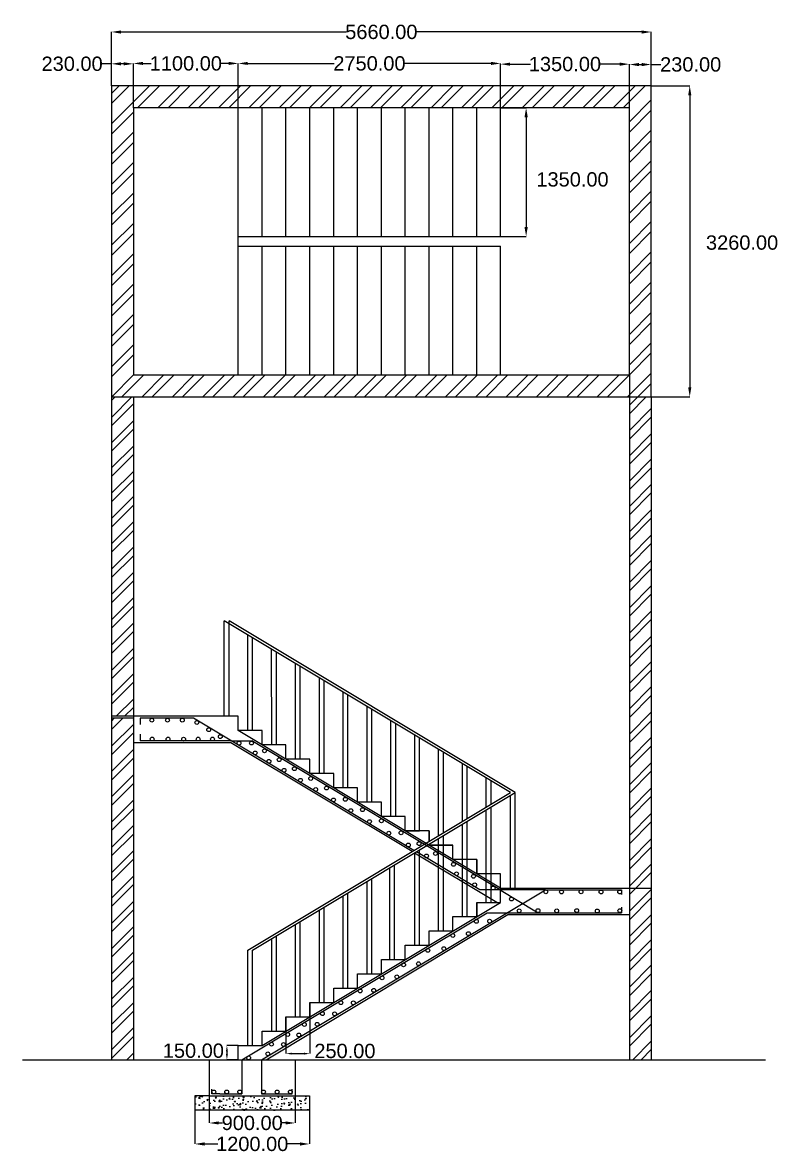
# Model space of a CAD drawing. Header units: millimetres. Extents: x -15359 to 171203, y -161916 to 32466.
# Drawn here: x 5305 to 13218, y -3599 to 8252 of the extents above; entities that cross this region are included whole.
import ezdxf

# ---------------------------------------------------------------- set-up
doc = ezdxf.new("R2010")
doc.units = ezdxf.units.MM
doc.header["$MEASUREMENT"] = 0
doc.styles.get("Standard").update_dxf_attribs({"font": 'Arial.ttf'})
doc.dimstyles.get("Standard").update_dxf_attribs({"dimtxt": 0.18, "dimasz": 0.18, "dimexe": 0.18, "dimexo": 0.0625, "dimgap": 0.09, "dimtad": 0, "dimtih": 1, "dimtoh": 1, "dimzin": 0, "dimdsep": 46, "dimtxsty": 'Standard', "dimcen": 0.09, "dimadec": 0, "dimazin": 0, "dimtfac": 1, "dimtofl": 0, "dimtmove": 0, "dimatfit": 3, "dimfxl": 0, "dimtolj": 1, "dimtzin": 0, "dimarcsym": 0})

# ---------------------------------------------------------------- blocks, each defined once
blk = doc.blocks.new('*D3')
at = {"color": 0, "lineweight": -2}
for p, q in [((7566, 7360), (7566, 7824)), ((7666, 7824), (8570, 7824)), ((10216, 7824), (9312, 7824)), ((10316, 7360), (10316, 7824))]:
    blk.add_line(p, q, dxfattribs=at)
at = {"color": 0}
for points in [[(7666, 7841), (7666, 7808), (7566, 7824)], [(10216, 7841), (10216, 7808), (10316, 7824)]]:
    blk.add_solid(points, dxfattribs=at)
at = {"layer": 'Defpoints', "color": 0}
for p in [(10316, 7824), (7566, 7360), (10316, 7360)]:
    blk.add_point(p, dxfattribs=at)
at = {"color": 0, "insert": (8941, 7824), "char_height": 150, "attachment_point": 5}
blk.add_mtext('\\A1;2750.00', dxfattribs=at)
blk = doc.blocks.new('*D4')
at = {"color": 0, "lineweight": -2}
for p, q in [((6466, 7360), (6466, 7824)), ((6566, 7824), (6654, 7824)), ((7466, 7824), (7379, 7824)), ((7566, 7360), (7566, 7824))]:
    blk.add_line(p, q, dxfattribs=at)
at = {"color": 0}
for points in [[(6566, 7841), (6566, 7808), (6466, 7824)], [(7466, 7841), (7466, 7808), (7566, 7824)]]:
    blk.add_solid(points, dxfattribs=at)
at = {"layer": 'Defpoints', "color": 0}
for p in [(7566, 7824), (6466, 7360), (7566, 7360)]:
    blk.add_point(p, dxfattribs=at)
at = {"color": 0, "insert": (7016, 7824), "char_height": 150, "attachment_point": 5}
blk.add_mtext('\\A1;1100.00', dxfattribs=at)
blk = doc.blocks.new('*D5')
at = {"color": 0, "lineweight": -2}
for p, q in [((10316, 7360), (10316, 7817)), ((10416, 7817), (10629, 7817)), ((11566, 7817), (11354, 7817)), ((11666, 7360), (11666, 7817))]:
    blk.add_line(p, q, dxfattribs=at)
at = {"color": 0}
for points in [[(10416, 7833), (10416, 7800), (10316, 7817)], [(11566, 7833), (11566, 7800), (11666, 7817)]]:
    blk.add_solid(points, dxfattribs=at)
at = {"layer": 'Defpoints', "color": 0}
for p in [(11666, 7817), (10316, 7360), (11666, 7360)]:
    blk.add_point(p, dxfattribs=at)
at = {"color": 0, "insert": (10991, 7817), "char_height": 150, "attachment_point": 5}
blk.add_mtext('\\A1;1350.00', dxfattribs=at)
blk = doc.blocks.new('*D6')
at = {"color": 0, "lineweight": -2}
for p, q in [((11666, 7360), (11666, 7813)), ((11766, 7813), (11796, 7813)), ((11896, 7590), (11896, 7813)), ((11896, 7813), (11996, 7813))]:
    blk.add_line(p, q, dxfattribs=at)
at = {"color": 0}
for points in [[(11766, 7829), (11766, 7796), (11666, 7813)], [(11796, 7829), (11796, 7796), (11896, 7813)]]:
    blk.add_solid(points, dxfattribs=at)
at = {"layer": 'Defpoints', "color": 0}
for p in [(11896, 7813), (11896, 7590), (11666, 7360)]:
    blk.add_point(p, dxfattribs=at)
at = {"color": 0, "insert": (12309, 7813), "char_height": 150, "attachment_point": 5}
blk.add_mtext('\\A1;230.00', dxfattribs=at)
blk = doc.blocks.new('*D7')
at = {"color": 0, "lineweight": -2}
for p, q in [((6236, 7820), (6136, 7820)), ((6236, 7590), (6236, 7821)), ((6366, 7820), (6336, 7820)), ((6466, 7360), (6466, 7821))]:
    blk.add_line(p, q, dxfattribs=at)
at = {"color": 0}
for points in [[(6336, 7837), (6336, 7804), (6236, 7820)], [(6366, 7837), (6366, 7804), (6466, 7820)]]:
    blk.add_solid(points, dxfattribs=at)
at = {"layer": 'Defpoints', "color": 0}
for p in [(6236, 7820), (6236, 7590), (6466, 7360)]:
    blk.add_point(p, dxfattribs=at)
at = {"color": 0, "insert": (5824, 7820), "char_height": 150, "attachment_point": 5}
blk.add_mtext('\\A1;230.00', dxfattribs=at)
blk = doc.blocks.new('*D8')
at = {"color": 0, "lineweight": -2}
for p, q in [((6236, 7590), (6236, 8154)), ((6336, 8154), (8697, 8154)), ((11796, 8154), (9436, 8154)), ((11896, 7590), (11896, 8154))]:
    blk.add_line(p, q, dxfattribs=at)
at = {"color": 0}
for points in [[(6336, 8170), (6336, 8137), (6236, 8154)], [(11796, 8170), (11796, 8137), (11896, 8154)]]:
    blk.add_solid(points, dxfattribs=at)
at = {"layer": 'Defpoints', "color": 0}
for p in [(11896, 8154), (6236, 7590), (11896, 7590)]:
    blk.add_point(p, dxfattribs=at)
at = {"color": 0, "insert": (9066, 8154), "char_height": 150, "attachment_point": 5}
blk.add_mtext('\\A1;5660.00', dxfattribs=at)
blk = doc.blocks.new('*D9')
at = {"color": 0, "lineweight": -2}
for p, q in [((10316, 7360), (10584, 7360)), ((10584, 7260), (10584, 6110)), ((10316, 6010), (10584, 6010))]:
    blk.add_line(p, q, dxfattribs=at)
at = {"color": 0}
for points in [[(10567, 7260), (10601, 7260), (10584, 7360)], [(10567, 6110), (10601, 6110), (10584, 6010)]]:
    blk.add_solid(points, dxfattribs=at)
at = {"layer": 'Defpoints', "color": 0}
for p in [(10316, 7360), (10316, 6010), (10584, 6010)]:
    blk.add_point(p, dxfattribs=at)
at = {"color": 0, "insert": (11070, 6608), "char_height": 150, "attachment_point": 5}
blk.add_mtext('\\A1;1350.00', dxfattribs=at)
blk = doc.blocks.new('*D10')
at = {"color": 0, "lineweight": -2}
for p, q in [((11896, 7590), (12300, 7590)), ((12299, 7490), (12299, 4430)), ((11896, 4330), (12300, 4330))]:
    blk.add_line(p, q, dxfattribs=at)
at = {"color": 0}
for points in [[(12283, 7490), (12316, 7490), (12299, 7590)], [(12283, 4430), (12316, 4430), (12299, 4330)]]:
    blk.add_solid(points, dxfattribs=at)
at = {"layer": 'Defpoints', "color": 0}
for p in [(11896, 7590), (11896, 4330), (12299, 4330)]:
    blk.add_point(p, dxfattribs=at)
at = {"color": 0, "insert": (12848, 5946), "char_height": 150, "attachment_point": 5}
blk.add_mtext('\\A1;3260.00', dxfattribs=at)
blk = doc.blocks.new('*D11')
at = {"color": 0, "lineweight": -2}
for p, q in [((7566, -2468), (7447, -2468)), ((7447, -2528), (7447, -2558)), ((7566, -2618), (7447, -2618))]:
    blk.add_line(p, q, dxfattribs=at)
at = {"color": 0}
for points in [[(7437, -2528), (7457, -2528), (7447, -2468)], [(7437, -2558), (7457, -2558), (7447, -2618)]]:
    blk.add_solid(points, dxfattribs=at)
at = {"layer": 'Defpoints', "color": 0}
for p in [(7566, -2468), (7447, -2618), (7566, -2618)]:
    blk.add_point(p, dxfattribs=at)
at = {"color": 0, "insert": (7095, -2523), "char_height": 150, "attachment_point": 5}
blk.add_mtext('\\A1;150.00', dxfattribs=at)
blk = doc.blocks.new('*D12')
at = {"color": 0, "lineweight": -2}
for p, q in [((8066, -2168), (8066, -2553)), ((8316, -2168), (8316, -2553)), ((8126, -2553), (8256, -2553))]:
    blk.add_line(p, q, dxfattribs=at)
at = {"color": 0}
for points in [[(8126, -2543), (8126, -2563), (8066, -2553)], [(8256, -2543), (8256, -2563), (8316, -2553)]]:
    blk.add_solid(points, dxfattribs=at)
at = {"layer": 'Defpoints', "color": 0}
for p in [(8066, -2168), (8316, -2168), (8316, -2553)]:
    blk.add_point(p, dxfattribs=at)
at = {"color": 0, "insert": (8684, -2526), "char_height": 150, "attachment_point": 5}
blk.add_mtext('\\A1;250.00', dxfattribs=at)
blk = doc.blocks.new('*D13')
at = {"color": 0, "lineweight": -2}
for p, q in [((7112, -3145), (7112, -3500)), ((8312, -3145), (8312, -3500)), ((7212, -3500), (7350, -3500)), ((8212, -3500), (8074, -3500))]:
    blk.add_line(p, q, dxfattribs=at)
at = {"color": 0}
for points in [[(7212, -3483), (7212, -3517), (7112, -3500)], [(8212, -3483), (8212, -3517), (8312, -3500)]]:
    blk.add_solid(points, dxfattribs=at)
at = {"layer": 'Defpoints', "color": 0}
for p in [(7112, -3145), (8312, -3145), (8312, -3500)]:
    blk.add_point(p, dxfattribs=at)
at = {"color": 0, "insert": (7712, -3500), "char_height": 150, "attachment_point": 5}
blk.add_mtext('\\A1;1200.00', dxfattribs=at)
blk = doc.blocks.new('*D14')
at = {"color": 0, "lineweight": -2}
for p, q in [((7262, -2995), (7262, -3280)), ((8162, -2995), (8162, -3280)), ((7362, -3280), (7401, -3280)), ((8062, -3280), (8023, -3280))]:
    blk.add_line(p, q, dxfattribs=at)
at = {"color": 0}
for points in [[(7362, -3263), (7362, -3296), (7262, -3280)], [(8062, -3263), (8062, -3296), (8162, -3280)]]:
    blk.add_solid(points, dxfattribs=at)
at = {"layer": 'Defpoints', "color": 0}
for p in [(7262, -2995), (8162, -2995), (8162, -3280)]:
    blk.add_point(p, dxfattribs=at)
at = {"color": 0, "insert": (7712, -3280), "char_height": 150, "attachment_point": 5}
blk.add_mtext('\\A1;900.00', dxfattribs=at)

msp = doc.modelspace()

# ---------------------------------------------------------------- hatches: boundary and pattern name
h = msp.add_hatch()
h.set_pattern_fill('ANSI32', color=256, scale=600)
h.paths.add_polyline_path([(11896.18476, 7589.73632), (6236.18476, 7589.73632), (6236.18476, 4329.73632), (11896.18476, 4329.73632)])
h.paths.add_polyline_path([(11666.18476, 7359.73632), (11666.18476, 4559.73632), (6466.18476, 4559.73632), (6466.18476, 7359.73632)], flags=16)
h = msp.add_hatch()
h.set_pattern_fill('ANSI32', color=256, scale=500)
h.paths.add_polyline_path([(6466.18476, 4329.73632), (6236.18476, 4329.73632), (6236.18476, 982.4662), (6466.18476, 982.4662)])
h.paths.add_polyline_path([(6466.18476, 935.7045, -0.1450202803), (6466.18476, 947.06715), (6466.18476, 962.4662), (6236.18476, 962.4662), (6236.18476, -2617.5338), (6466.18476, -2617.5338)])
h.paths.add_polyline_path([(11896.18476, 4329.73632), (11666.18476, 4329.73632), (11666.18476, -817.5338), (11896.18476, -817.5338)])
h.paths.add_polyline_path([(11896.18476, -817.5338), (11666.18476, -817.5338), (11666.18476, -2617.5338), (11896.18476, -2617.5338)])
h = msp.add_hatch()
h.set_pattern_fill('AR-CONC', color=256, scale=20)
h.set_pattern_definition([(50, (0, 733.1), (143.452, -12.5504), [15, -165]), (355, (0, 733.1), (-27.7503, 150.4384), [12, -132]), (100.4514, (11.95, 732.05), (115.7018, 137.888), [12.748, -140.2284]), (46.1842, (0, 773.1), (213.4483, -33.104), [22.5, -247.5]), (96.6356, (17.79, 770.34), (186.9324, 194.8237), [19.122, -210.343]), (351.1842, (0, 773.1), (186.9324, 194.8237), [18, -198]), (21, (20, 763.1), (119.3814, -80.5238), [15, -165]), (326, (20, 763.1), (48.663, 145.03), [12, -132]), (71.4514, (29.95, 756.39), (168.0445, 64.5062), [12.748, -140.2284]), (37.5, (0, 733.1), (2.43197, 66.57877), [0, -130.4, 0, -134, 0, -132.5]), (7.5, (0, 733.1), (52.6139, 78.88234), [0, -76.4, 0, -127.4, 0, -50.5]), (327.5, (-44.6, 733.1), (106.7645, -4.51097), [0, -50, 0, -156, 0, -207]), (317.5, (-64.6, 733.1), (116.6372, 20.021), [0, -65, 0, -103.6, 0, -147])])
h.paths.add_polyline_path([(7111.95856, -2994.80246), (7111.95856, -3144.80246), (8311.95856, -3144.80246), (8311.95856, -2994.80246), (8161.95856, -2994.80246), (7261.95856, -2994.80246)])

# ---------------------------------------------------------------- linework, layer by layer
for p, q in [((7566.18476, 4559.73632), (7566.18476, 7359.73632)), ((7816.18476, 6009.73632), (7816.18476, 7359.73632)), ((8066.18476, 6009.73632), (8066.18476, 7359.73632)), ((8316.18476, 6009.73632), (8316.18476, 7359.73632)), ((8566.18476, 6009.73632), (8566.18476, 7359.73632)), ((8816.18476, 6009.73632), (8816.18476, 7359.73632)), ((9066.18476, 6009.73632), (9066.18476, 7359.73632)), ((9316.18476, 6009.73632), (9316.18476, 7359.73632)), ((9566.18476, 6009.73632), (9566.18476, 7359.73632)), ((9816.18476, 6009.73632), (9816.18476, 7359.73632)), ((10066.18476, 6009.73632), (10066.18476, 7359.73632)), ((10316.18476, 6009.73632), (10316.18476, 7359.73632)), ((7566.18476, 6009.73632), (10316.18476, 6009.73632)), ((7566.18476, 5909.73632), (10316.18476, 5909.73632)), ((7816.18476, 4559.73632), (7816.18476, 5909.73632)), ((8066.18476, 4559.73632), (8066.18476, 5909.73632)), ((8316.18476, 4559.73632), (8316.18476, 5909.73632)), ((8566.18476, 4559.73632), (8566.18476, 5909.73632)), ((8816.18476, 4559.73632), (8816.18476, 5909.73632)), ((9066.18476, 4559.73632), (9066.18476, 5909.73632)), ((9316.18476, 4559.73632), (9316.18476, 5909.73632)), ((9566.18476, 4559.73632), (9566.18476, 5909.73632)), ((9816.18476, 4559.73632), (9816.18476, 5909.73632)), ((10066.18476, 4559.73632), (10066.18476, 5909.73632)), ((10316.18476, 4559.73632), (10316.18476, 5909.73632)), ((11666.18476, 4559.73632), (11666.18476, -2617.5338)), ((6236.18476, 4329.73632), (6236.18476, -2617.5338)), ((6466.18476, 4329.73632), (6466.18476, -2617.5338)), ((11896.18476, 4329.73632), (11896.18476, -2617.5338)), ((7418.94221, 982.4662), (7418.94221, 1982.4662)), ((10420.72025, 182.4662), (7418.94221, 1982.4662)), ((7468.94221, 982.4662), (7468.94221, 1982.4662)), ((10470.72025, 182.4662), (7468.94221, 1982.4662)), ((7666.18476, 832.4662), (7666.95323, 1833.74774)), ((7716.18476, 832.4662), (7716.18476, 1804.22631)), ((7916.18476, 682.4662), (7915.50308, 1684.70616)), ((7966.18476, 682.4662), (7966.18476, 1654.31516)), ((8166.18476, 532.4662), (8167.0316, 1533.87844)), ((8216.18476, 532.4662), (8216.18476, 1504.40401)), ((8416.18476, 382.4662), (8417.07079, 1383.94379)), ((8466.18476, 382.4662), (8466.18476, 1354.49286)), ((8666.18476, 232.4662), (8666.23596, 1234.53324)), ((8716.18476, 232.4662), (8716.18476, 1204.58171)), ((8916.18476, 82.4662), (8915.59721, 1085.00511)), ((7566.18476, 982.4662), (6236.18476, 982.4662)), ((6466.18476, 962.4662), (6236.18476, 962.4662)), ((7096.84351, 962.4662), (6536.44867, 962.4662)), ((6536.44867, 962.4662), (6536.44867, 897.93344)), ((7499.30031, 720.99212), (7096.84351, 962.4662)), ((7566.18476, 832.4662), (7566.18476, 982.4662)), ((7566.18476, 982.4662), (7566.18476, 982.4662)), ((8966.18476, 82.4662), (8966.18476, 1054.67056)), ((7816.18476, 832.4662), (7566.18476, 832.4662)), ((7566.18476, 832.4662), (7566.18476, 832.4662)), ((10316.18476, -817.5338), (7566.18476, 832.4662)), ((7816.18476, 682.4662), (7816.18476, 832.4662)), ((7816.18476, 832.4662), (7816.18476, 832.4662)), ((9166.18476, -67.5338), (9165.70506, 935.02929)), ((9216.18476, -67.5338), (9216.18476, 904.75941)), ((6538.58477, 795.20007), (6538.58477, 723.84226)), ((7489.0104, 723.84226), (6538.58477, 723.84226)), ((7489.0104, 723.84226), (7708.35165, 723.84226)), ((9407.94809, -424.19654), (7499.30031, 720.99212)), ((10305.89485, -834.68366), (7708.35165, 723.84226)), ((9416.18476, -217.5338), (9416.05109, 784.91064)), ((9466.18476, -217.5338), (9466.18476, 754.84826)), ((7489.0104, 703.84226), (6466.18476, 703.84226)), ((9388.49557, -435.84884), (7489.0104, 703.84226)), ((8066.18476, 682.4662), (7816.18476, 682.4662)), ((7816.18476, 682.4662), (7816.18476, 682.4662)), ((8066.18476, 532.4662), (8066.18476, 682.4662)), ((8066.18476, 682.4662), (8066.18476, 682.4662)), ((9666.18476, -269.50966), (9665.91591, 635.08055)), ((9716.18476, -239.55906), (9716.18476, 604.9371)), ((8316.18476, 532.4662), (8066.18476, 532.4662)), ((8066.18476, 532.4662), (8066.18476, 532.4662)), ((8316.18476, 382.4662), (8316.18476, 532.4662)), ((8316.18476, 532.4662), (8316.18476, 532.4662)), ((9916.18476, -119.75664), (9916.18476, 485.00818)), ((8566.18476, 382.4662), (8316.18476, 382.4662)), ((8316.18476, 382.4662), (8316.18476, 382.4662)), ((8566.18476, 232.4662), (8566.18476, 382.4662)), ((8566.18476, 382.4662), (8566.18476, 382.4662)), ((9966.18476, -89.80604), (9966.18476, 455.02595)), ((10166.18476, 29.99637), (10166.3255, 335.01264)), ((10216.18476, 59.94698), (10216.18476, 305.1148)), ((7666.18476, -1467.5338), (10420.72025, 182.4662)), ((7716.18476, -1467.5338), (10470.72025, 182.4662)), ((8816.18476, 232.4662), (8566.18476, 232.4662)), ((8816.18476, 82.4662), (8816.18476, 232.4662)), ((10420.72025, -817.5338), (10420.72025, 152.5156)), ((10470.72025, -817.5338), (10470.72025, 182.4662)), ((9066.18476, 82.4662), (8816.18476, 82.4662)), ((8816.18476, 82.4662), (8816.18476, 82.4662)), ((9066.18476, -67.5338), (9066.18476, 82.4662)), ((9066.18476, 82.4662), (9066.18476, 82.4662)), ((10166.18476, 29.99637), (10166.18476, 32.4662)), ((10166.18476, -967.5338), (10166.18476, 0.04577)), ((10166.18476, -667.5338), (10166.18476, 0.04577)), ((10216.18476, -967.5338), (10216.18476, 29.99637)), ((10216.18476, -667.5338), (10216.18476, 29.99637)), ((9316.18476, -67.5338), (9066.18476, -67.5338)), ((9066.18476, -67.5338), (9066.18476, -67.5338)), ((9316.18476, -217.5338), (9316.18476, -67.5338)), ((9316.18476, -67.5338), (9316.18476, -67.5338)), ((9916.18476, -119.75664), (9916.18476, -117.5338)), ((9566.18476, -217.5338), (9316.18476, -217.5338)), ((9316.18476, -217.5338), (9316.18476, -217.5338)), ((9316.18476, -217.5338), (9466.18476, -217.5338)), ((9466.18476, -217.5338), (9316.18476, -217.5338)), ((9566.18476, -217.5338), (9566.18476, -329.41087)), ((9566.18476, -217.5338), (9566.18476, -217.5338)), ((9566.18476, -329.41087), (9566.18476, -217.5338)), ((9566.18476, -329.41087), (9566.18476, -217.5338)), ((9916.18476, -1117.5338), (9916.18476, -149.70725)), ((9916.18476, -517.5338), (9916.18476, -149.70725)), ((9966.18476, -1117.5338), (9966.18476, -119.75664)), ((9966.18476, -517.5338), (9966.18476, -119.75664)), ((9666.18476, -269.50966), (9666.18476, -267.5338)), ((9666.18476, -1267.5338), (9666.18476, -299.46026)), ((9666.18476, -367.5338), (9666.18476, -299.46026)), ((9716.18476, -1267.5338), (9716.18476, -269.50966)), ((9716.18476, -367.5338), (9716.18476, -269.50966)), ((10275.62426, -967.5338), (9413.47497, -450.83648)), ((9416.18476, -1417.5338), (9416.18476, -449.21328)), ((10096.84351, -837.5338), (9432.92749, -439.18418)), ((9466.18476, -1417.5338), (9466.18476, -419.26268)), ((9566.18476, -367.5338), (9566.18476, -359.36147)), ((9566.18476, -367.5338), (9566.18476, -359.36147)), ((9566.18476, -359.36147), (9566.18476, -367.5338)), ((9816.18476, -367.5338), (9566.18476, -367.5338)), ((9566.18476, -367.5338), (9566.18476, -367.5338)), ((9566.18476, -367.5338), (9566.18476, -367.5338)), ((9566.18476, -367.5338), (9816.18476, -367.5338)), ((9816.18476, -517.5338), (9816.18476, -367.5338)), ((9816.18476, -367.5338), (9816.18476, -367.5338)), ((9205.1832, -1567.5338), (9205.1832, -575.60576)), ((10066.18476, -517.5338), (9816.18476, -517.5338)), ((9816.18476, -517.5338), (9816.18476, -517.5338)), ((10066.18476, -517.5338), (10066.18476, -667.5338)), ((10066.18476, -667.5338), (10066.18476, -517.5338)), ((10066.18476, -517.5338), (10066.18476, -517.5338)), ((10066.18476, -667.5338), (10066.18476, -517.5338)), ((9155.1832, -1567.5338), (9155.1832, -605.55637)), ((10316.18476, -667.5338), (10066.18476, -667.5338)), ((10316.18476, -967.5338), (10316.18476, -667.5338)), ((8916.18476, -1717.5338), (8916.18476, -748.71932)), ((8966.18476, -1717.5338), (8966.18476, -718.76871)), ((10316.18476, -817.5338), (10316.18476, -817.5338)), ((10316.18476, -817.5338), (11896.18476, -817.5338)), ((7810.49598, -2617.5338), (10785.52601, -837.5338)), ((8666.18476, -1867.5338), (8666.18476, -898.47233)), ((8716.18476, -1867.5338), (8716.18476, -868.52173)), ((10785.52601, -837.5338), (10096.84351, -837.5338)), ((10305.89485, -834.68366), (10691.7461, -1066.19441)), ((10785.52601, -837.5338), (11585.08735, -837.5338)), ((11585.08735, -837.5338), (11585.08735, -885.73218)), ((7816.18476, -2467.5338), (10316.18476, -967.5338)), ((8416.18476, -1018.27475), (8416.18476, -1017.5338)), ((8416.18476, -2017.5338), (8416.18476, -1048.22535)), ((8466.18476, -2017.5338), (8466.18476, -1017.5338)), ((10066.18476, -1117.5338), (10066.18476, -967.5338)), ((10066.18476, -1117.5338), (10066.18476, -967.5338)), ((10066.18476, -967.5338), (10066.18476, -967.5338)), ((10066.18476, -967.5338), (10316.18476, -967.5338)), ((10066.18476, -967.5338), (10066.18476, -1117.5338)), ((10316.18476, -967.5338), (10316.18476, -967.5338)), ((10316.18476, -967.5338), (10316.18476, -967.5338)), ((11585.10272, -1016.43825), (11585.10272, -1076.15774)), ((7601.81044, -2617.5338), (10174.01788, -1076.15774)), ((7857.73236, -2617.5338), (10393.35913, -1096.15774)), ((8166.18476, -1168.02776), (8166.18476, -1167.5338)), ((8216.18476, -2167.5338), (8216.18476, -1167.5338)), ((9816.18476, -1267.5338), (9816.18476, -1117.5338)), ((9816.18476, -1117.5338), (9816.18476, -1117.5338)), ((9816.18476, -1117.5338), (10066.18476, -1117.5338)), ((10066.18476, -1117.5338), (10066.18476, -1117.5338)), ((10174.01788, -1076.15774), (11585.10272, -1076.15774)), ((10393.35913, -1096.15774), (11666.18476, -1096.15774)), ((8166.18476, -2167.5338), (8166.18476, -1197.97837)), ((9566.18476, -1417.5338), (9566.18476, -1267.5338)), ((9566.18476, -1267.5338), (9566.18476, -1267.5338)), ((9566.18476, -1267.5338), (9816.18476, -1267.5338)), ((9816.18476, -1267.5338), (9816.18476, -1267.5338)), ((7916.18476, -1317.78078), (7916.18476, -1317.53379)), ((7916.18476, -2317.53379), (7916.18476, -1347.73138)), ((7966.18476, -2317.53379), (7966.18476, -1317.53379)), ((9316.18476, -1567.5338), (9316.18476, -1417.5338)), ((9316.18476, -1417.5338), (9316.18476, -1417.5338)), ((9316.18476, -1417.5338), (9566.18476, -1417.5338)), ((9566.18476, -1417.5338), (9566.18476, -1417.5338)), ((7666.18476, -2467.5338), (7666.18476, -1467.5338)), ((7716.18476, -2467.5338), (7716.18476, -1467.5338)), ((9066.18476, -1717.5338), (9066.18476, -1567.5338)), ((9066.18476, -1567.5338), (9066.18476, -1567.5338)), ((9066.18476, -1567.5338), (9316.18476, -1567.5338)), ((9316.18476, -1567.5338), (9316.18476, -1567.5338)), ((8816.18476, -1867.5338), (8816.18476, -1717.5338)), ((8816.18476, -1717.5338), (8816.18476, -1717.5338)), ((8816.18476, -1717.5338), (9066.18476, -1717.5338)), ((9066.18476, -1717.5338), (9066.18476, -1717.5338)), ((8566.18476, -2017.5338), (8566.18476, -1867.5338)), ((8566.18476, -1867.5338), (8566.18476, -1867.5338)), ((8566.18476, -1867.5338), (8816.18476, -1867.5338)), ((8816.18476, -1867.5338), (8816.18476, -1867.5338)), ((8316.18476, -2167.5338), (8316.18476, -2017.5338)), ((8316.18476, -2017.5338), (8316.18476, -2167.5338)), ((8316.18476, -2167.5338), (8316.18476, -2017.5338)), ((8316.18476, -2017.5338), (8316.18476, -2017.5338)), ((8316.18476, -2017.5338), (8566.18476, -2017.5338)), ((8566.18476, -2017.5338), (8566.18476, -2017.5338)), ((8066.18476, -2317.5338), (8066.18476, -2167.5338)), ((8066.18476, -2167.5338), (8066.18476, -2167.5338)), ((8066.18476, -2167.5338), (8316.18476, -2167.5338)), ((8316.18476, -2167.5338), (8316.18476, -2167.5338)), ((7816.18476, -2467.5338), (7816.18476, -2317.5338)), ((7816.18476, -2317.5338), (7816.18476, -2317.5338)), ((7816.18476, -2317.5338), (8066.18476, -2317.5338)), ((8066.18476, -2317.5338), (8066.18476, -2317.5338)), ((7566.18476, -2617.5338), (7566.18476, -2467.5338)), ((7566.18476, -2467.5338), (7566.18476, -2467.5338)), ((7566.18476, -2467.5338), (7816.18476, -2467.5338)), ((7816.18476, -2467.5338), (7816.18476, -2467.5338)), ((7816.18476, -2467.5338), (7816.18476, -2467.5338)), ((5304.91611, -2617.5338), (13092.06905, -2617.5338)), ((7261.95856, -2617.5338), (7261.95856, -2994.80246)), ((7566.18476, -2617.5338), (8016.18476, -2617.5338)), ((7601.81044, -2617.5338), (7601.81044, -2974.80246)), ((7810.49598, -2617.5338), (7810.49598, -2974.80246)), ((8161.95856, -2617.5338), (8161.95856, -2994.80246)), ((7289.72559, -2974.80246), (7289.72559, -2924.80246)), ((8132.4373, -2974.80246), (8132.4373, -2924.80246)), ((7261.95856, -2994.80246), (7111.95856, -2994.80246)), ((7111.95856, -2994.80246), (7111.95856, -3144.80246)), ((7261.95856, -2994.80246), (8161.95856, -2994.80246)), ((7373.14287, -2974.80246), (7289.72559, -2974.80246)), ((7373.14287, -2974.80246), (7601.81044, -2974.80246)), ((7810.49598, -2974.80246), (8132.4373, -2974.80246)), ((8161.95856, -2994.80246), (8311.95856, -2994.80246)), ((8311.95856, -2994.80246), (8311.95856, -3144.80246)), ((8311.95856, -3144.80246), (7111.95856, -3144.80246))]:
    msp.add_line(p, q)
for points in [[(6236.18476, 4329.73632), (11896.18476, 4329.73632), (11896.18476, 7589.73632), (6236.18476, 7589.73632)], [(6466.18476, 4559.73632), (11666.18476, 4559.73632), (11666.18476, 7359.73632), (6466.18476, 7359.73632)]]:
    msp.add_lwpolyline(points, close=True)
for centre in [(6660.32436, 941.09296), (6823.97654, 941.09292), (6979.4461, 941.09292), (7131.27901, 917.46965), (7256.46051, 841.75305), (6662.62792, 744.02927), (6829.79585, 743.45318), (6992.92863, 742.87713), (7144.78065, 743.45548), (7295.2318, 744.03149), (7377.15945, 769.09013), (7573.45894, 700.02587), (7704.09494, 702.00915), (7742.38305, 598.12776), (7840.37202, 620.52405), (7887.7951, 509.72548), (7994.55443, 527.40814), (8046.31631, 416.40277), (8154.20952, 432.81705), (8218.85154, 311.96145), (8325.49052, 330.5658), (8491.41787, 230.27646), (8378.14823, 215.56434), (8564.91517, 105.53576), (8688.42654, 112.53942), (8746.66565, -6.41508), (8869.17894, 3.70266), (8941.63689, -121.81394), (9066.11647, -113.88476), (9144.54404, -243.36389), (9272.52774, -238.67661), (9348.86313, -366.96974), (9461.55059, -351.83619), (9538.65388, -481.77263), (9633.36221, -455.19001), (9822.66757, -569.1552), (9853.59321, -669.15073), (10032.14673, -694.21155), (10044.53983, -783.95516), (10238.03174, -817.35298), (10430.48492, -932.65267), (10790.96769, -857.86424), (10954.83312, -858.86582), (11159.98728, -856.79995), (11369.37931, -858.63466), (11564.91261, -858.87566), (10510.51967, -1056.66406), (10708.23806, -1054.88003), (10904.73162, -1056.61695), (11114.65732, -1054.56375), (11329.48677, -1058.19665), (11565.93417, -1054.98428), (10062.25516, -1166.42236), (10201.25528, -1164.33994), (9815.28086, -1315.28467), (9978.92212, -1295.75453), (9553.25258, -1470.74155), (9720.46887, -1452.14736), (9299.14523, -1623.17233), (9456.25754, -1611.07214), (9073.29757, -1758.60084), (9228.07808, -1748.18848), (8843.97511, -1896.40141), (8986.11112, -1890.04745), (8640.63023, -2019.02632), (8772.38357, -2020.05306), (8448.0024, -2133.51867), (8576.37852, -2135.24509), (8259.00226, -2247.51506), (8393.44479, -2245.38395), (8083.87963, -2352.62232), (8201.1327, -2357.74413), (7914.65532, -2453.417), (8039.37326, -2456.94102), (7674.18072, -2597.30176), (7875.84471, -2554.83821), (7309.72559, -2954.80246), (7444.88018, -2954.9262), (7581.22685, -2954.26586), (7830.72973, -2954.93282), (7973.56149, -2954.73008), (8112.33182, -2954.34705)]:
    msp.add_circle(centre, 20)
msp.add_arc((6485.36085, 941.38583), 20, 163.49694945, 196.50305055)

# ---------------------------------------------------------------- dimensions: what is measured, and where the dimension line sits
for base, p1, p2, picture, middle in [((11896.18476, 8153.65909), (6236.18476, 7589.73632), (11896.18476, 7589.73632), '*D8', (9066.18476, 8153.65909)), ((6236.18476, 7820.49163), (6466.18476, 7359.73632), (6236.18476, 7589.73632), '*D7', (5823.71413, 7820.49163)), ((7566.18476, 7824.18153), (6466.18476, 7359.73632), (7566.18476, 7359.73632), '*D4', (7016.18476, 7824.18153)), ((10316.18476, 7824.21153), (7566.18476, 7359.73632), (10316.18476, 7359.73632), '*D3', (8941.18476, 7824.21153)), ((11666.18476, 7816.60645), (10316.18476, 7359.73632), (11666.18476, 7359.73632), '*D5', (10991.18476, 7816.60645)), ((11896.18476, 7812.71092), (11666.18476, 7359.73632), (11896.18476, 7589.73632), '*D6', (12308.65539, 7812.71092)), ((8161.95856, -3279.74371), (7261.95856, -2994.80246), (8161.95856, -2994.80246), '*D14', (7711.95856, -3279.74371)), ((8311.95856, -3500.08311), (7111.95856, -3144.80246), (8311.95856, -3144.80246), '*D13', (7711.95856, -3500.08311))]:
    dim = msp.add_linear_dim(base=base, p1=p1, p2=p2, dimstyle='Standard', override={"dimtxt": 150, "dimasz": 100})
    dim.commit()
    dim.dimension.update_dxf_attribs({"geometry": picture, "text_midpoint": middle})
for base, p1, p2, override, picture, middle in [((12299.33332, 4329.73632), (11896.18476, 7589.73632), (11896.18476, 4329.73632), {"dimtxt": 150, "dimasz": 100, "dimtmove": 2}, '*D10', (12847.70412, 5946.23099)), ((10584.07884, 6009.73632), (10316.18476, 7359.73632), (10316.18476, 6009.73632), {"dimtxt": 150, "dimasz": 100, "dimtmove": 2}, '*D9', (11070.22647, 6608.09921)), ((7446.71958, -2617.5338), (7566.18476, -2467.5338), (7566.18476, -2617.5338), {"dimtxt": 150, "dimasz": 60, "dimtmove": 2}, '*D11', (7094.97446, -2523.08497))]:
    dim = msp.add_linear_dim(base=base, p1=p1, p2=p2, angle=90, dimstyle='Standard', override=override)
    dim.commit()
    dim.dimension.update_dxf_attribs({"geometry": picture, "text_midpoint": middle, "dimtype": 160})
dim = msp.add_linear_dim(base=(8316.18476, -2553.00124), p1=(8066.18476, -2167.5338), p2=(8316.18476, -2167.5338), dimstyle='Standard', override={"dimtxt": 150, "dimasz": 60, "dimtmove": 2})
dim.commit()
dim.dimension.update_dxf_attribs({"geometry": '*D12', "text_midpoint": (8684.06419, -2525.578), "dimtype": 160})

doc.saveas('drawing.dxf')
